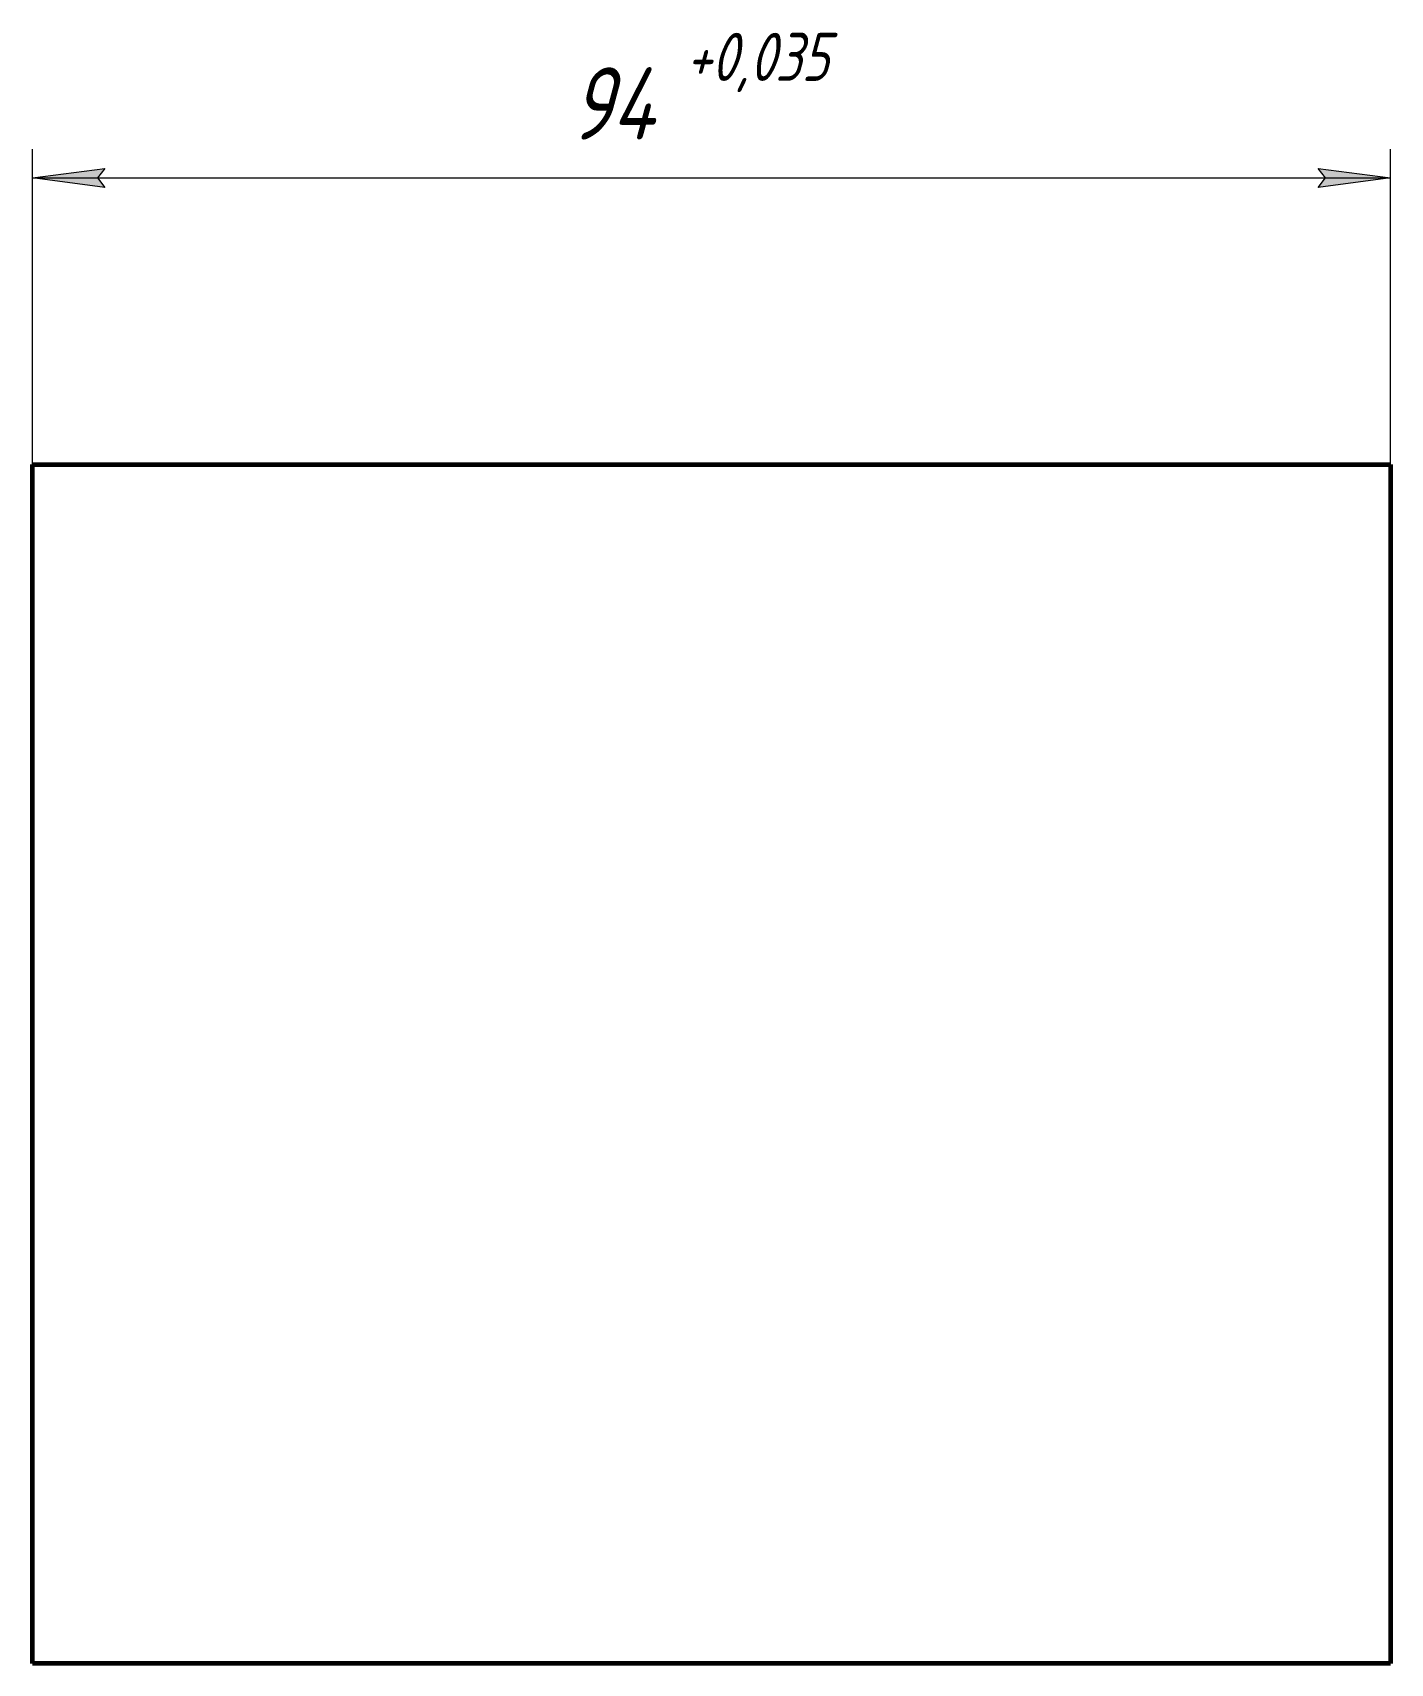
# Model space of a CAD drawing. Header units: millimetres. Extents: x -43 to 51, y -36 to 77.
import ezdxf

# ---------------------------------------------------------------- set-up
doc = ezdxf.new("R2010")
doc.units = ezdxf.units.MM
doc.linetypes.add('K5LT_BASIC', pattern=[0])
doc.linetypes.add('K5LT_THIN', pattern=[0])
doc.styles.add('KTEXTSTYLE', font='GOST_AU.SHX', dxfattribs={"width": 0.96, "height": 5})

msp = doc.modelspace()

# ---------------------------------------------------------------- hatches: boundary and pattern name
for points in [[(-38.63, 66.68), (-38.13, 67.33), (-43.13, 66.68), (-38.13, 66.02)], [(50.87, 66.68), (45.87, 67.33), (46.37, 66.68), (45.87, 66.02)]]:
    msp.add_hatch(color=7).paths.add_polyline_path(points)

# ---------------------------------------------------------------- linework, layer by layer
at = {"color": 7, "linetype": 'K5LT_THIN', "lineweight": 18, "true_color": 0xffffff}
for p, q in [((-43.13, 46.83), (-43.13, 68.68)), ((50.87, 46.83), (50.87, 68.68)), ((-43.13, 66.68), (-38.13, 67.33)), ((-38.13, 66.02), (-43.13, 66.68)), ((-43.13, 66.68), (50.87, 66.68)), ((-38.13, 67.33), (-38.63, 66.68)), ((-38.63, 66.68), (-38.13, 66.02)), ((46.37, 66.68), (45.87, 67.33)), ((45.87, 67.33), (50.87, 66.68)), ((50.87, 66.68), (45.87, 66.02)), ((45.87, 66.02), (46.37, 66.68))]:
    msp.add_line(p, q, dxfattribs=at)
at = {"color": 143, "linetype": 'K5LT_BASIC', "lineweight": 60, "true_color": 0x33acca}
for p, q in [((-43.13, 46.83), (50.87, 46.83)), ((-43.13, -36.17), (-43.13, 46.83)), ((50.87, 46.83), (50.87, -36.17)), ((50.87, -36.17), (-43.13, -36.17))]:
    msp.add_line(p, q, dxfattribs=at)

# ---------------------------------------------------------------- texts
at = {"color": 7, "attachment_point": 1, "style": 'KTEXTSTYLE'}
for s, insert, char_height in [('\\H5.0;\\W1.000;\\Q15;\\Q15;\\W0.965;\\H3.33;+0,035', (2.08, 76.73), 3.3333), ('\\H5.0;\\W1.000;\\Q15;\\Q15;\\W0.965;94', (-5.95, 74.34), 5)]:
    msp.add_mtext(s, dxfattribs=dict(at, insert=insert, char_height=char_height))

doc.saveas('drawing.dxf')
